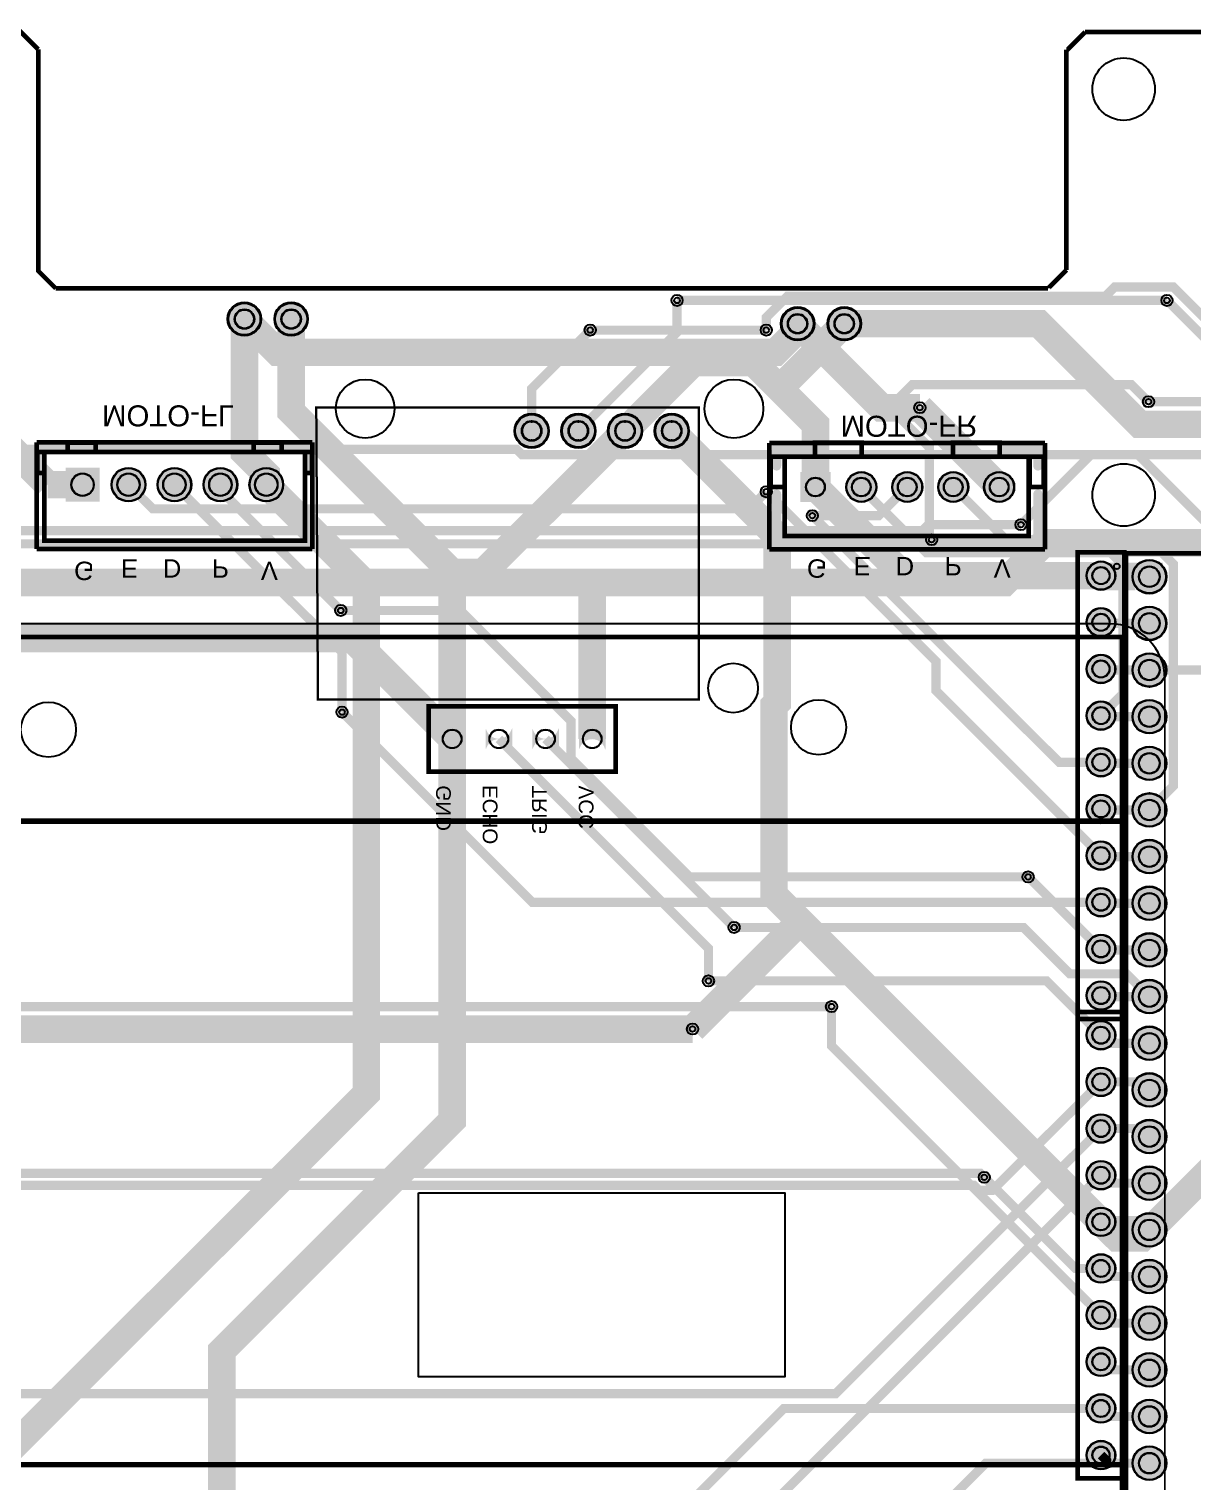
# Model space of a CAD drawing. Header units: millimetres. Extents: x -30 to 143, y -58 to 65.
# Drawn here: x 28.2 to 91.5, y -14 to 65.1 of the extents above; entities that cross this region are included whole.
import ezdxf

# ---------------------------------------------------------------- set-up
doc = ezdxf.new("R2010")
doc.units = ezdxf.units.MM
for name, color, linetype, true_color in [('BoardOutLine', 7, 'Continuous', 0xff00ff), ('BottomLayer', 7, 'Continuous', 0x0000ff), ('BottomSilkLayer', 7, 'Continuous', 0x66cc33), ('BottomSolderMaskLayer', 7, 'Continuous', 0xaa00ff), ('Document', 7, 'Continuous', 0xffffff), ('Hole', 7, 'Continuous', 0x222222), ('Multi-Layer', 7, 'Continuous', 0xc0c0c0), ('TopLayer', 7, 'Continuous', 0xff0000), ('TopSilkLayer', 7, 'Continuous', 0xffcc00), ('TopSolderMaskLayer', 7, 'Continuous', 0x800080)]:
    doc.layers.add(name, color=color, linetype=linetype, true_color=true_color)
doc.styles.get("Standard").update_dxf_attribs({"font": 'arial.ttf'})

msp = doc.modelspace()

# ---------------------------------------------------------------- hatches: boundary and pattern name
at = {"layer": 'BottomSolderMaskLayer'}
for points in [[(38.963, 49.294, 1), (40.791, 49.294, 1)], [(41.503, 49.294, 1), (43.331, 49.294, 1)], [(69.062, 49.04, 1), (70.89, 49.04, 1)], [(71.602, 49.04, 1), (73.43, 49.04, 1)], [(54.566, 43.206, 1), (56.446, 43.206, 1)], [(57.106, 43.206, 1), (58.986, 43.206, 1)], [(59.646, 43.206, 1), (61.526, 43.206, 1)], [(62.186, 43.206, 1), (64.066, 43.206, 1)], [(30.142, 39.352), (31.992, 39.352), (31.992, 41.203), (30.142, 41.203)], [(32.642, 40.277, 1), (34.493, 40.277, 1)], [(35.142, 40.277, 1), (36.992, 40.277, 1)], [(37.642, 40.277, 1), (39.493, 40.277, 1)], [(40.142, 40.277, 1), (41.992, 40.277, 1)], [(70.12, 39.325), (71.77, 39.325), (71.77, 40.975), (70.12, 40.975)], [(72.62, 40.15, 1), (74.27, 40.15, 1)], [(75.12, 40.15, 1), (76.77, 40.15, 1)], [(77.62, 40.15, 1), (79.27, 40.15, 1)], [(80.12, 40.15, 1), (81.77, 40.15, 1)], [(85.699, 35.324, 1), (87.274, 35.324, 1)], [(88.192, 35.267, 1), (90.043, 35.267, 1)], [(85.699, 32.784, 1), (87.274, 32.784, 1)], [(88.192, 32.727, 1), (90.043, 32.727, 1)], [(85.699, 30.244, 1), (87.274, 30.244, 1)], [(88.192, 30.187, 1), (90.043, 30.187, 1)], [(85.699, 27.704, 1), (87.274, 27.704, 1)], [(88.192, 27.647, 1), (90.043, 27.647, 1)], [(51.905, 27.014, -0.785398), (50.455, 27.014), (50.455, 25.854, -0.785398), (51.905, 25.854)], [(54.445, 27.014, -0.785398), (52.995, 27.014), (52.995, 25.854, -0.785398), (54.445, 25.854)], [(56.985, 27.014, -0.785398), (55.535, 27.014), (55.535, 25.854, -0.785398), (56.985, 25.854)], [(59.525, 27.014, -0.785398), (58.075, 27.014), (58.075, 25.854, -0.785398), (59.525, 25.854)], [(85.699, 25.164, 1), (87.274, 25.164, 1)], [(88.192, 25.107, 1), (90.043, 25.107, 1)], [(85.699, 22.624, 1), (87.274, 22.624, 1)], [(88.192, 22.567, 1), (90.043, 22.567, 1)], [(85.699, 20.084, 1), (87.274, 20.084, 1)], [(88.192, 20.027, 1), (90.043, 20.027, 1)], [(85.699, 17.544, 1), (87.274, 17.544, 1)], [(88.192, 17.487, 1), (90.043, 17.487, 1)], [(88.192, 14.947, 1), (90.043, 14.947, 1)], [(85.699, 15.004, 1), (87.274, 15.004, 1)], [(85.699, 12.464, 1), (87.274, 12.464, 1)], [(88.192, 12.407, 1), (90.043, 12.407, 1)], [(85.699, 10.305, 1), (87.274, 10.305, 1)], [(88.192, 9.867, 1), (90.043, 9.867, 1)], [(85.699, 7.765, 1), (87.274, 7.765, 1)], [(88.192, 7.327, 1), (90.043, 7.327, 1)], [(85.699, 5.225, 1), (87.274, 5.225, 1)], [(88.192, 4.787, 1), (90.043, 4.787, 1)], [(85.699, 2.685, 1), (87.274, 2.685, 1)], [(88.192, 2.247, 1), (90.043, 2.247, 1)], [(85.699, 0.145, 1), (87.274, 0.145, 1)], [(88.192, -0.293, 1), (90.043, -0.293, 1)], [(85.699, -2.395, 1), (87.274, -2.395, 1)], [(88.192, -2.833, 1), (90.043, -2.833, 1)], [(85.699, -4.935, 1), (87.274, -4.935, 1)], [(88.192, -5.373, 1), (90.043, -5.373, 1)], [(85.699, -7.475, 1), (87.274, -7.475, 1)], [(88.192, -7.913, 1), (90.043, -7.913, 1)], [(85.699, -10.015, 1), (87.274, -10.015, 1)], [(88.192, -10.453, 1), (90.043, -10.453, 1)], [(85.699, -12.555, 1), (87.274, -12.555, 1)], [(88.192, -12.993, 1), (90.043, -12.993, 1)]]:
    msp.add_hatch(color=256, dxfattribs=at).paths.add_polyline_path(points)
at = {"layer": 'Document'}
for points in [[(30.225, 42.055), (30.225, 42.563), (28.574, 42.563), (28.574, 40.912), (28.955, 40.912), (28.955, 42.055)], [(31.749, 42.055), (31.749, 42.563), (40.385, 42.563), (40.385, 42.055)], [(41.909, 42.055), (41.909, 42.563), (43.56, 42.563), (43.56, 40.912), (43.179, 40.912), (43.179, 42.055)], [(69.083, 41.293), (69.083, 42.059), (70.738, 42.059), (70.761, 42.06), (70.784, 42.064), (70.806, 42.069), (70.828, 42.077), (70.849, 42.086), (70.869, 42.097), (70.887, 42.111), (70.905, 42.125), (70.921, 42.142), (70.936, 42.159), (70.949, 42.178), (70.96, 42.198), (70.969, 42.219), (70.976, 42.241), (70.981, 42.264), (70.985, 42.286), (70.986, 42.309), (70.985, 42.332), (70.981, 42.355), (70.976, 42.377), (70.969, 42.399), (70.96, 42.42), (70.949, 42.44), (70.936, 42.459), (70.921, 42.477), (70.905, 42.493), (70.887, 42.508), (70.869, 42.521), (70.849, 42.532), (70.828, 42.542), (70.806, 42.549), (70.784, 42.554), (70.761, 42.558), (70.738, 42.559), (68.833, 42.559), (68.81, 42.558), (68.787, 42.555), (68.765, 42.55), (68.743, 42.542), (68.722, 42.533), (68.702, 42.522), (68.682, 42.509), (68.665, 42.494), (68.648, 42.478), (68.634, 42.46), (68.621, 42.441), (68.609, 42.421), (68.6, 42.399), (68.593, 42.378), (68.587, 42.355), (68.584, 42.332), (68.583, 42.309), (68.583, 41.293), (68.584, 41.27), (68.588, 41.248), (68.593, 41.225), (68.601, 41.204), (68.61, 41.183), (68.621, 41.163), (68.635, 41.144), (68.649, 41.126), (68.666, 41.11), (68.683, 41.096), (68.702, 41.083), (68.722, 41.072), (68.743, 41.062), (68.765, 41.055), (68.787, 41.05), (68.81, 41.047), (68.833, 41.046), (68.856, 41.047), (68.879, 41.05), (68.901, 41.055), (68.923, 41.062), (68.944, 41.072), (68.964, 41.083), (68.983, 41.096), (69.001, 41.11), (69.017, 41.126), (69.032, 41.144), (69.045, 41.163), (69.056, 41.183), (69.066, 41.204), (69.073, 41.225), (69.078, 41.248), (69.082, 41.27), (69.083, 41.293)], [(83.307, 41.293), (83.307, 42.309), (83.306, 42.332), (83.303, 42.355), (83.298, 42.378), (83.29, 42.399), (83.281, 42.421), (83.27, 42.441), (83.257, 42.46), (83.242, 42.478), (83.226, 42.494), (83.208, 42.509), (83.189, 42.522), (83.169, 42.533), (83.147, 42.542), (83.126, 42.55), (83.103, 42.555), (83.08, 42.558), (83.057, 42.559), (81.152, 42.559), (81.129, 42.558), (81.107, 42.554), (81.084, 42.549), (81.063, 42.542), (81.042, 42.532), (81.022, 42.521), (81.003, 42.508), (80.985, 42.493), (80.969, 42.477), (80.955, 42.459), (80.942, 42.44), (80.931, 42.42), (80.921, 42.399), (80.914, 42.377), (80.909, 42.355), (80.906, 42.332), (80.905, 42.309), (80.906, 42.286), (80.909, 42.264), (80.914, 42.241), (80.921, 42.219), (80.931, 42.198), (80.942, 42.178), (80.955, 42.159), (80.969, 42.142), (80.985, 42.125), (81.003, 42.111), (81.022, 42.097), (81.042, 42.086), (81.063, 42.077), (81.084, 42.069), (81.107, 42.064), (81.129, 42.06), (81.152, 42.059), (82.807, 42.059), (82.807, 41.293), (82.808, 41.27), (82.812, 41.248), (82.817, 41.225), (82.825, 41.204), (82.834, 41.183), (82.845, 41.163), (82.859, 41.144), (82.873, 41.126), (82.89, 41.11), (82.907, 41.096), (82.926, 41.083), (82.946, 41.072), (82.967, 41.062), (82.989, 41.055), (83.012, 41.05), (83.034, 41.047), (83.057, 41.046), (83.08, 41.047), (83.103, 41.05), (83.125, 41.055), (83.147, 41.062), (83.168, 41.072), (83.188, 41.083), (83.207, 41.096), (83.225, 41.11), (83.241, 41.126), (83.256, 41.144), (83.269, 41.163), (83.28, 41.183), (83.29, 41.204), (83.297, 41.225), (83.303, 41.248), (83.306, 41.27), (83.307, 41.293)], [(68.583, 39.769), (68.583, 37.102), (68.584, 37.079), (68.587, 37.056), (68.593, 37.034), (68.6, 37.012), (68.609, 36.991), (68.621, 36.971), (68.634, 36.951), (68.648, 36.934), (68.665, 36.917), (68.682, 36.903), (68.702, 36.89), (68.722, 36.878), (68.743, 36.869), (68.765, 36.862), (68.787, 36.856), (68.81, 36.853), (68.833, 36.852), (83.057, 36.852), (83.08, 36.853), (83.103, 36.856), (83.126, 36.862), (83.147, 36.869), (83.169, 36.878), (83.189, 36.89), (83.208, 36.903), (83.226, 36.917), (83.242, 36.934), (83.257, 36.951), (83.27, 36.971), (83.281, 36.991), (83.29, 37.012), (83.298, 37.034), (83.303, 37.056), (83.306, 37.079), (83.307, 37.102), (83.307, 39.769), (83.306, 39.792), (83.303, 39.815), (83.297, 39.837), (83.29, 39.859), (83.28, 39.88), (83.269, 39.9), (83.256, 39.918), (83.241, 39.936), (83.225, 39.952), (83.207, 39.967), (83.188, 39.98), (83.168, 39.991), (83.147, 40), (83.125, 40.007), (83.103, 40.012), (83.08, 40.016), (83.057, 40.017), (83.034, 40.016), (83.012, 40.012), (82.989, 40.007), (82.967, 40), (82.946, 39.991), (82.926, 39.98), (82.907, 39.967), (82.89, 39.952), (82.873, 39.936), (82.859, 39.918), (82.845, 39.9), (82.834, 39.88), (82.825, 39.859), (82.817, 39.837), (82.812, 39.815), (82.808, 39.792), (82.807, 39.769), (82.807, 37.352), (69.083, 37.352), (69.083, 39.769), (69.082, 39.792), (69.078, 39.815), (69.073, 39.837), (69.066, 39.859), (69.056, 39.88), (69.045, 39.9), (69.032, 39.918), (69.017, 39.936), (69.001, 39.952), (68.983, 39.967), (68.964, 39.98), (68.944, 39.991), (68.923, 40), (68.901, 40.007), (68.879, 40.012), (68.856, 40.016), (68.833, 40.017), (68.81, 40.016), (68.787, 40.012), (68.765, 40.007), (68.743, 40), (68.722, 39.991), (68.702, 39.98), (68.683, 39.967), (68.666, 39.952), (68.649, 39.936), (68.635, 39.918), (68.621, 39.9), (68.61, 39.88), (68.601, 39.859), (68.593, 39.837), (68.588, 39.815), (68.584, 39.792), (68.583, 39.769)]]:
    msp.add_hatch(color=256, dxfattribs=at).paths.add_polyline_path(points)
at = {"layer": 'Multi-Layer'}
for points in [[(39.014, 49.294, 1), (40.741, 49.294, 1)], [(41.554, 49.294, 1), (43.281, 49.294, 1)], [(69.113, 49.04, 1), (70.84, 49.04, 1)], [(71.653, 49.04, 1), (73.38, 49.04, 1)], [(54.617, 43.206, 1), (56.395, 43.206, 1)], [(57.157, 43.206, 1), (58.935, 43.206, 1)], [(59.697, 43.206, 1), (61.475, 43.206, 1)], [(62.237, 43.206, 1), (64.015, 43.206, 1)], [(30.167, 39.377), (31.967, 39.377), (31.967, 41.177), (30.167, 41.177)], [(32.667, 40.277, 1), (34.467, 40.277, 1)], [(35.167, 40.277, 1), (36.967, 40.277, 1)], [(37.667, 40.277, 1), (39.467, 40.277, 1)], [(40.167, 40.277, 1), (41.967, 40.277, 1)], [(70.145, 39.35), (71.745, 39.35), (71.745, 40.95), (70.145, 40.95)], [(72.645, 40.15, 1), (74.245, 40.15, 1)], [(75.145, 40.15, 1), (76.745, 40.15, 1)], [(77.645, 40.15, 1), (79.245, 40.15, 1)], [(80.145, 40.15, 1), (81.745, 40.15, 1)], [(85.724, 35.324, 1), (87.248, 35.324, 1)], [(88.218, 35.267, 1), (90.018, 35.267, 1)], [(85.724, 32.784, 1), (87.248, 32.784, 1)], [(88.218, 32.727, 1), (90.018, 32.727, 1)], [(85.724, 30.244, 1), (87.248, 30.244, 1)], [(88.218, 30.187, 1), (90.018, 30.187, 1)], [(88.218, 27.647, 1), (90.018, 27.647, 1)], [(85.724, 27.704, 1), (87.248, 27.704, 1)], [(51.88, 26.994, -0.785398), (50.48, 26.994), (50.48, 25.874, -0.785398), (51.88, 25.874)], [(54.42, 26.994, -0.785398), (53.02, 26.994), (53.02, 25.874, -0.785398), (54.42, 25.874)], [(56.96, 26.994, -0.785398), (55.56, 26.994), (55.56, 25.874, -0.785398), (56.96, 25.874)], [(59.5, 26.994, -0.785398), (58.1, 26.994), (58.1, 25.874, -0.785398), (59.5, 25.874)], [(85.724, 25.164, 1), (87.248, 25.164, 1)], [(88.218, 25.107, 1), (90.018, 25.107, 1)], [(85.724, 22.624, 1), (87.248, 22.624, 1)], [(88.218, 22.567, 1), (90.018, 22.567, 1)], [(85.724, 20.084, 1), (87.248, 20.084, 1)], [(88.218, 20.027, 1), (90.018, 20.027, 1)], [(85.724, 17.544, 1), (87.248, 17.544, 1)], [(88.218, 17.487, 1), (90.018, 17.487, 1)], [(88.218, 14.947, 1), (90.018, 14.947, 1)], [(85.724, 15.004, 1), (87.248, 15.004, 1)], [(85.724, 12.464, 1), (87.248, 12.464, 1)], [(88.218, 12.407, 1), (90.018, 12.407, 1)], [(85.724, 10.305, 1), (87.248, 10.305, 1)], [(88.218, 9.867, 1), (90.018, 9.867, 1)], [(85.724, 7.765, 1), (87.248, 7.765, 1)], [(88.218, 7.327, 1), (90.018, 7.327, 1)], [(85.724, 5.225, 1), (87.248, 5.225, 1)], [(88.218, 4.787, 1), (90.018, 4.787, 1)], [(85.724, 2.685, 1), (87.248, 2.685, 1)], [(88.218, 2.247, 1), (90.018, 2.247, 1)], [(85.724, 0.145, 1), (87.248, 0.145, 1)], [(88.218, -0.293, 1), (90.018, -0.293, 1)], [(85.724, -2.395, 1), (87.248, -2.395, 1)], [(88.218, -2.833, 1), (90.018, -2.833, 1)], [(85.724, -4.935, 1), (87.248, -4.935, 1)], [(88.218, -5.373, 1), (90.018, -5.373, 1)], [(85.724, -7.475, 1), (87.248, -7.475, 1)], [(88.218, -7.913, 1), (90.018, -7.913, 1)], [(85.724, -10.015, 1), (87.248, -10.015, 1)], [(88.218, -10.453, 1), (90.018, -10.453, 1)], [(85.724, -12.555, 1), (87.248, -12.555, 1)], [(88.218, -12.993, 1), (90.018, -12.993, 1)]]:
    msp.add_hatch(color=256, dxfattribs=at).paths.add_polyline_path(points)
at = {"layer": 'TopSolderMaskLayer'}
for points in [[(38.963, 49.294, 1), (40.791, 49.294, 1)], [(41.503, 49.294, 1), (43.331, 49.294, 1)], [(69.062, 49.04, 1), (70.89, 49.04, 1)], [(71.602, 49.04, 1), (73.43, 49.04, 1)], [(54.566, 43.206, 1), (56.446, 43.206, 1)], [(57.106, 43.206, 1), (58.986, 43.206, 1)], [(59.646, 43.206, 1), (61.526, 43.206, 1)], [(62.186, 43.206, 1), (64.066, 43.206, 1)], [(30.142, 39.352), (31.992, 39.352), (31.992, 41.203), (30.142, 41.203)], [(32.642, 40.277, 1), (34.493, 40.277, 1)], [(35.142, 40.277, 1), (36.992, 40.277, 1)], [(37.642, 40.277, 1), (39.493, 40.277, 1)], [(40.142, 40.277, 1), (41.992, 40.277, 1)], [(70.12, 39.325), (71.77, 39.325), (71.77, 40.975), (70.12, 40.975)], [(72.62, 40.15, 1), (74.27, 40.15, 1)], [(75.12, 40.15, 1), (76.77, 40.15, 1)], [(77.62, 40.15, 1), (79.27, 40.15, 1)], [(80.12, 40.15, 1), (81.77, 40.15, 1)], [(85.699, 35.324, 1), (87.274, 35.324, 1)], [(88.192, 35.267, 1), (90.043, 35.267, 1)], [(85.699, 32.784, 1), (87.274, 32.784, 1)], [(88.192, 32.727, 1), (90.043, 32.727, 1)], [(85.699, 30.244, 1), (87.274, 30.244, 1)], [(88.192, 30.187, 1), (90.043, 30.187, 1)], [(85.699, 27.704, 1), (87.274, 27.704, 1)], [(88.192, 27.647, 1), (90.043, 27.647, 1)], [(51.905, 27.014, -0.785398), (50.455, 27.014), (50.455, 25.854, -0.785398), (51.905, 25.854)], [(54.445, 27.014, -0.785398), (52.995, 27.014), (52.995, 25.854, -0.785398), (54.445, 25.854)], [(56.985, 27.014, -0.785398), (55.535, 27.014), (55.535, 25.854, -0.785398), (56.985, 25.854)], [(59.525, 27.014, -0.785398), (58.075, 27.014), (58.075, 25.854, -0.785398), (59.525, 25.854)], [(85.699, 25.164, 1), (87.274, 25.164, 1)], [(88.192, 25.107, 1), (90.043, 25.107, 1)], [(85.699, 22.624, 1), (87.274, 22.624, 1)], [(88.192, 22.567, 1), (90.043, 22.567, 1)], [(85.699, 20.084, 1), (87.274, 20.084, 1)], [(88.192, 20.027, 1), (90.043, 20.027, 1)], [(85.699, 17.544, 1), (87.274, 17.544, 1)], [(88.192, 17.487, 1), (90.043, 17.487, 1)], [(88.192, 14.947, 1), (90.043, 14.947, 1)], [(85.699, 15.004, 1), (87.274, 15.004, 1)], [(85.699, 12.464, 1), (87.274, 12.464, 1)], [(88.192, 12.407, 1), (90.043, 12.407, 1)], [(85.699, 10.305, 1), (87.274, 10.305, 1)], [(88.192, 9.867, 1), (90.043, 9.867, 1)], [(85.699, 7.765, 1), (87.274, 7.765, 1)], [(88.192, 7.327, 1), (90.043, 7.327, 1)], [(85.699, 5.225, 1), (87.274, 5.225, 1)], [(88.192, 4.787, 1), (90.043, 4.787, 1)], [(85.699, 2.685, 1), (87.274, 2.685, 1)], [(88.192, 2.247, 1), (90.043, 2.247, 1)], [(85.699, 0.145, 1), (87.274, 0.145, 1)], [(88.192, -0.293, 1), (90.043, -0.293, 1)], [(85.699, -2.395, 1), (87.274, -2.395, 1)], [(88.192, -2.833, 1), (90.043, -2.833, 1)], [(85.699, -4.935, 1), (87.274, -4.935, 1)], [(88.192, -5.373, 1), (90.043, -5.373, 1)], [(85.699, -7.475, 1), (87.274, -7.475, 1)], [(88.192, -7.913, 1), (90.043, -7.913, 1)], [(85.699, -10.015, 1), (87.274, -10.015, 1)], [(88.192, -10.453, 1), (90.043, -10.453, 1)], [(85.699, -12.555, 1), (87.274, -12.555, 1)], [(88.192, -12.993, 1), (90.043, -12.993, 1)]]:
    msp.add_hatch(color=256, dxfattribs=at).paths.add_polyline_path(points)

# ---------------------------------------------------------------- linework, layer by layer
at = {"layer": 'BoardOutLine', "const_width": 0.254}
for points in [[(27.646, 64.954), (27.68, 64.954), (28.656, 63.979)], [(84.604, 63.962), (84.666, 63.962), (85.622, 64.918)], [(85.622, 64.918), (123.622, 64.918)], [(28.656, 63.979), (28.656, 51.979)], [(84.604, 51.962), (84.604, 63.962)], [(28.656, 51.979), (28.656, 51.914), (29.61, 50.96)], [(83.61, 50.96), (83.61, 50.968), (84.604, 51.962)], [(29.61, 50.96), (83.61, 50.96)]]:
    msp.add_lwpolyline(points, dxfattribs=at)
at = {"layer": 'BottomLayer'}
for points, const_width in [([(94.967, 31.554), (94.967, 46.496), (90.429, 51.034), (87.226, 51.034), (86.722, 50.53), (69.411, 50.53), (68.273, 49.393), (68.273, 48.691)], 0.5), ([(39.877, 49.294), (39.877, 42.026), (41.067, 40.836), (41.067, 40.277)], 1.5), ([(51.18, 35.496), (42.417, 44.259), (42.417, 49.294)], 1.5), ([(58.046, 43.206), (63.417, 48.577), (63.417, 50.308)], 0.5), ([(95.258, 23.035), (95.258, 24.265), (93.61, 25.913), (93.61, 46.774), (90.076, 50.308)], 0.5), ([(72.516, 49.04), (68.99, 45.514)], 1.5), ([(55.506, 43.206), (55.506, 45.504), (58.693, 48.691)], 0.5), ([(60.586, 43.206), (64.3, 46.92), (67.584, 46.92), (68.99, 45.514)], 1.5), ([(68.99, 45.514), (70.945, 43.559), (70.945, 40.15)], 1.5), ([(77.27, 37.28), (77.149, 37.402), (77.149, 42.314), (75.475, 43.988), (75.475, 44.98), (76.22, 45.725), (88.141, 45.725), (89.072, 44.794)], 0.5), ([(80.945, 40.15), (76.629, 44.466)], 1.5), ([(51.18, 35.496), (52.875, 35.496), (60.586, 43.206)], 1.5), ([(63.126, 43.206), (68.864, 37.468), (68.864, 28.418), (68.693, 28.247), (68.693, 17.938), (70.125, 16.506)], 1.5), ([(29.166, 40.277), (26.757, 42.687), (6.425, 42.687), (0.586, 36.848)], 1.5), ([(93.264, 25.256), (92.9, 25.62), (92.9, 37.514), (88.499, 41.916), (85.946, 41.916), (82.131, 38.101)], 0.5), ([(41.067, 40.277), (46.507, 34.837), (46.507, 7.125), (16.001, -23.381)], 1.5), ([(31.067, 40.277), (29.166, 40.277)], 1.5), ([(36.067, 40.277), (45.187, 31.158), (45.187, 27.893)], 0.5), ([(45.118, 33.428), (38.567, 39.979), (38.567, 40.277)], 0.5), ([(86.486, 35.324), (75.771, 35.324), (70.945, 40.15)], 1.5), ([(73.445, 40.15), (73.445, 40.103), (76.977, 36.572), (87.01, 36.572), (87.676, 35.905), (87.676, 28.894), (86.486, 27.704)], 0.5), ([(78.445, 40.15), (81.315, 37.28), (89.092, 37.28), (90.423, 35.95), (90.423, 23.872), (89.118, 22.567)], 0.5), ([(86.486, 20.084), (77.506, 29.064), (77.506, 30.657), (68.273, 39.89)], 0.5), ([(86.486, 25.164), (84.208, 25.164), (70.779, 38.593)], 0.5), ([(51.18, 35.496), (51.18, 26.434)], 1.5), ([(104.358, 30.187), (104.173, 30.187), (95.124, 21.137), (95.124, 5.671), (88.724, -0.729), (87.36, -0.729), (86.486, 0.145)], 1.5), ([(34.544, -36.05), (38.645, -31.949), (38.645, -6.88), (51.18, 5.655), (51.18, 26.434)], 1.5), ([(53.72, 26.434), (65.125, 15.029), (65.125, 13.262)], 0.5), ([(56.26, 26.434), (66.521, 16.173)], 0.5), ([(86.486, 15.004), (86.44, 15.004), (82.518, 18.926)], 0.5), ([(64.259, 10.64), (70.125, 16.506)], 1.5), ([(70.125, 16.506), (86.486, 0.145)], 1.5), ([(89.118, 12.407), (86.543, 12.407), (86.486, 12.464)], 0.5), ([(86.486, -4.935), (71.823, 9.728), (71.823, 11.864)], 0.5), ([(86.486, -2.395), (85.099, -2.395), (80.136, 2.568)], 0.5), ([(86.486, -10.015), (69.231, -10.015), (42.745, -36.5), (42.745, -38.973), (41.478, -40.241), (40.291, -40.241), (39.519, -41.013), (39.519, -42.173), (40.126, -42.781), (41.445, -42.781), (45.632, -46.968), (45.632, -49.004)], 0.5)]:
    msp.add_lwpolyline(points, dxfattribs=dict(at, const_width=const_width))
at = {"layer": 'BottomSilkLayer', "const_width": 0.254}
for points in [[(28.567, 42.577), (43.567, 42.577)], [(28.567, 36.777), (28.567, 42.577)], [(43.567, 36.777), (43.567, 42.577)], [(68.445, 42.55), (83.445, 42.55)], [(68.445, 36.75), (68.445, 42.55)], [(83.445, 36.75), (83.445, 42.55)], [(28.567, 36.777), (43.567, 36.777)], [(68.445, 36.75), (83.445, 36.75)]]:
    msp.add_lwpolyline(points, dxfattribs=at)
for points in [[(28.614, 40.912), (28.995, 40.912), (28.995, 42.055), (28.614, 42.055), (28.614, 40.912)], [(28.995, 37.229), (43.179, 37.229), (43.179, 42.055), (28.995, 42.055), (28.995, 37.229)], [(30.265, 42.055), (31.789, 42.055), (31.789, 42.563), (30.265, 42.563), (30.265, 42.055)], [(40.385, 42.055), (41.909, 42.055), (41.909, 42.563), (40.385, 42.563), (40.385, 42.055)], [(43.179, 40.912), (43.56, 40.912), (43.56, 42.055), (43.179, 42.055), (43.179, 40.912)], [(68.519, 40.15), (69.281, 40.15), (69.281, 41.801), (68.519, 41.801), (68.519, 40.15)], [(69.281, 37.483), (82.549, 37.483), (82.549, 41.801), (69.281, 41.801), (69.281, 37.483)], [(70.932, 41.801), (73.472, 41.801), (73.472, 42.563), (70.932, 42.563), (70.932, 41.801)], [(78.432, 41.801), (80.972, 41.801), (80.972, 42.563), (78.432, 42.563), (78.432, 41.801)], [(82.609, 40.15), (83.371, 40.15), (83.371, 41.801), (82.609, 41.801), (82.609, 40.15)], [(87.629, 21.989), (12.629, 21.989), (12.629, 31.989), (87.629, 31.989), (87.629, 21.989)], [(87.629, -13.063), (12.629, -13.063), (12.629, 21.937), (87.629, 21.937), (87.629, -13.063)], [(87.629, -23.096), (12.629, -23.096), (12.629, -13.096), (87.629, -13.096), (87.629, -23.096)]]:
    msp.add_lwpolyline(points, close=True, dxfattribs=at)
at = {"layer": 'BottomSolderMaskLayer'}
for points in [[(55.532, 43.735), (55.479, 43.735)], [(58.072, 43.735), (58.019, 43.735)], [(60.612, 43.735), (60.559, 43.735)], [(63.152, 43.735), (63.099, 43.735)], [(55.532, 42.678), (55.479, 42.678)], [(58.072, 42.678), (58.019, 42.678)], [(60.612, 42.678), (60.559, 42.678)], [(63.152, 42.678), (63.099, 42.678)]]:
    msp.add_lwpolyline(points, close=True, dxfattribs=at)
for centre, radius in [((39.877, 49.294), 0.914), ((39.877, 49.294), 0.538), ((42.417, 49.294), 0.914), ((42.417, 49.294), 0.538), ((69.976, 49.04), 0.914), ((72.516, 49.04), 0.914), ((69.976, 49.04), 0.538), ((72.516, 49.04), 0.538), ((55.506, 43.206), 0.94), ((58.046, 43.206), 0.94), ((60.586, 43.206), 0.94), ((63.126, 43.206), 0.94), ((33.567, 40.277), 0.925), ((36.067, 40.277), 0.925), ((38.567, 40.277), 0.925), ((41.067, 40.277), 0.925), ((31.067, 40.277), 0.617), ((33.567, 40.277), 0.617), ((36.067, 40.277), 0.617), ((38.567, 40.277), 0.617), ((41.067, 40.277), 0.617), ((70.945, 40.15), 0.516), ((73.445, 40.15), 0.825), ((73.445, 40.15), 0.516), ((75.945, 40.15), 0.825), ((75.945, 40.15), 0.516), ((78.445, 40.15), 0.825), ((78.445, 40.15), 0.516), ((80.945, 40.15), 0.825), ((80.945, 40.15), 0.516), ((86.486, 35.324), 0.787), ((86.486, 35.324), 0.472), ((89.118, 35.267), 0.925), ((89.118, 35.267), 0.566), ((86.486, 32.784), 0.787), ((86.486, 32.784), 0.472), ((89.118, 32.727), 0.925), ((89.118, 32.727), 0.566), ((86.486, 30.244), 0.787), ((89.118, 30.187), 0.925), ((86.486, 30.244), 0.472), ((89.118, 30.187), 0.566), ((86.486, 27.704), 0.787), ((89.118, 27.647), 0.925), ((86.486, 27.704), 0.472), ((89.118, 27.647), 0.566), ((51.18, 26.434), 0.51), ((53.72, 26.434), 0.51), ((56.26, 26.434), 0.51), ((58.8, 26.434), 0.51), ((86.486, 25.164), 0.787), ((86.486, 25.164), 0.472), ((89.118, 25.107), 0.925), ((89.118, 25.107), 0.566), ((86.486, 22.624), 0.787), ((86.486, 22.624), 0.472), ((89.118, 22.567), 0.925), ((89.118, 22.567), 0.566), ((86.486, 20.084), 0.787), ((89.118, 20.027), 0.925), ((89.118, 20.027), 0.566), ((86.486, 20.084), 0.472), ((86.486, 17.544), 0.787), ((89.118, 17.487), 0.925), ((86.486, 17.544), 0.472), ((89.118, 17.487), 0.566), ((89.118, 14.947), 0.925), ((86.486, 15.004), 0.787), ((86.486, 15.004), 0.472), ((89.118, 14.947), 0.566), ((86.486, 12.464), 0.787), ((86.486, 12.464), 0.472), ((89.118, 12.407), 0.925), ((89.118, 12.407), 0.566), ((86.486, 10.305), 0.787), ((86.486, 10.305), 0.472), ((89.118, 9.867), 0.925), ((89.118, 9.867), 0.566), ((86.486, 7.765), 0.787), ((86.486, 7.765), 0.472), ((89.118, 7.327), 0.925), ((89.118, 7.327), 0.566), ((86.486, 5.225), 0.787), ((86.486, 5.225), 0.472), ((89.118, 4.787), 0.925), ((89.118, 4.787), 0.566), ((86.486, 2.685), 0.787), ((89.118, 2.247), 0.925), ((86.486, 2.685), 0.472), ((89.118, 2.247), 0.566), ((86.486, 0.145), 0.787), ((86.486, 0.145), 0.472), ((89.118, -0.293), 0.925), ((89.118, -0.293), 0.566), ((86.486, -2.395), 0.787), ((86.486, -2.395), 0.472), ((89.118, -2.833), 0.925), ((89.118, -2.833), 0.566), ((86.486, -4.935), 0.787), ((86.486, -4.935), 0.472), ((89.118, -5.373), 0.925), ((89.118, -5.373), 0.566), ((86.486, -7.475), 0.787), ((86.486, -7.475), 0.472), ((89.118, -7.913), 0.925), ((89.118, -7.913), 0.566), ((86.486, -10.015), 0.787), ((86.486, -10.015), 0.472), ((89.118, -10.453), 0.925), ((89.118, -10.453), 0.566), ((86.486, -12.555), 0.787), ((86.486, -12.555), 0.472), ((89.118, -12.993), 0.925), ((89.118, -12.993), 0.566)]:
    msp.add_circle(centre, radius, dxfattribs=at)
for centre, start, end in [((55.479, 43.206), 90, 270), ((55.532, 43.206), 270, 90), ((58.019, 43.206), 90, 270), ((58.072, 43.206), 270, 90), ((60.559, 43.206), 90, 270), ((60.612, 43.206), 270, 90), ((63.099, 43.206), 90, 270), ((63.152, 43.206), 270, 90)]:
    msp.add_arc(centre, 0.529, start, end, dxfattribs=at)
at = {"layer": 'Hole'}
for centre in [(63.417, 50.308), (90.076, 50.308), (58.693, 48.691), (68.273, 48.691), (76.629, 44.466), (89.072, 44.793), (68.273, 39.89), (70.779, 38.593), (82.131, 38.101), (77.271, 37.28), (45.118, 33.428), (45.187, 27.893), (82.518, 18.926), (66.521, 16.173), (65.125, 13.262), (71.823, 11.864), (64.259, 10.64), (80.136, 2.568)]:
    msp.add_circle(centre, 0.153, dxfattribs=at)
at = {"layer": 'Multi-Layer'}
for points in [[(55.531, 43.706), (55.481, 43.706)], [(58.071, 43.706), (58.021, 43.706)], [(60.611, 43.706), (60.561, 43.706)], [(63.151, 43.706), (63.101, 43.706)], [(55.531, 42.706), (55.481, 42.706)], [(58.071, 42.706), (58.021, 42.706)], [(60.611, 42.706), (60.561, 42.706)], [(63.151, 42.706), (63.101, 42.706)], [(49.339, 1.733), (69.278, 1.733), (69.278, -8.3), (49.339, -8.3), (49.339, 1.733)]]:
    msp.add_lwpolyline(points, close=True, dxfattribs=at)
for centre, radius in [((87.721, 61.81), 1.7), ((39.877, 49.294), 0.864), ((42.417, 49.294), 0.864), ((63.417, 50.308), 0.305), ((69.976, 49.04), 0.864), ((72.516, 49.04), 0.864), ((90.076, 50.308), 0.305), ((39.877, 49.294), 0.508), ((42.417, 49.294), 0.508), ((69.976, 49.04), 0.508), ((72.516, 49.04), 0.508), ((58.693, 48.691), 0.305), ((68.273, 48.691), 0.305), ((46.446, 44.411), 1.6), ((66.512, 44.411), 1.6), ((89.072, 44.793), 0.305), ((76.629, 44.466), 0.305), ((55.506, 43.206), 0.889), ((58.046, 43.206), 0.889), ((60.586, 43.206), 0.889), ((63.126, 43.206), 0.889), ((33.567, 40.277), 0.9), ((36.067, 40.277), 0.9), ((38.567, 40.277), 0.9), ((41.067, 40.277), 0.9), ((87.721, 39.712), 1.7), ((31.067, 40.277), 0.6), ((33.567, 40.277), 0.6), ((36.067, 40.277), 0.6), ((38.567, 40.277), 0.6), ((41.067, 40.277), 0.6), ((70.945, 40.15), 0.5), ((73.445, 40.15), 0.8), ((73.445, 40.15), 0.5), ((75.945, 40.15), 0.8), ((75.945, 40.15), 0.5), ((78.445, 40.15), 0.8), ((78.445, 40.15), 0.5), ((80.945, 40.15), 0.8), ((80.945, 40.15), 0.5), ((68.273, 39.89), 0.305), ((70.779, 38.593), 0.305), ((82.131, 38.101), 0.305), ((77.271, 37.28), 0.305), ((86.486, 35.324), 0.762), ((86.486, 35.324), 0.457), ((89.118, 35.267), 0.9), ((89.118, 35.267), 0.55), ((45.118, 33.428), 0.305), ((86.486, 32.784), 0.762), ((86.486, 32.784), 0.457), ((89.118, 32.727), 0.9), ((89.118, 32.727), 0.55), ((86.486, 30.244), 0.762), ((89.118, 30.187), 0.9), ((66.464, 29.206), 1.35), ((86.486, 30.244), 0.457), ((89.118, 30.187), 0.55), ((71.119, 27.069), 1.5), ((89.118, 27.647), 0.9), ((29.209, 26.942), 1.5), ((45.187, 27.893), 0.305), ((86.486, 27.704), 0.762), ((86.486, 27.704), 0.457), ((89.118, 27.647), 0.55), ((51.18, 26.434), 0.5), ((53.72, 26.434), 0.5), ((56.26, 26.434), 0.5), ((58.8, 26.434), 0.5), ((86.486, 25.164), 0.762), ((86.486, 25.164), 0.457), ((89.118, 25.107), 0.9), ((89.118, 25.107), 0.55), ((86.486, 22.624), 0.762), ((86.486, 22.624), 0.457), ((89.118, 22.567), 0.9), ((89.118, 22.567), 0.55), ((86.486, 20.084), 0.762), ((89.118, 20.027), 0.9), ((89.118, 20.027), 0.55), ((86.486, 20.084), 0.457), ((82.518, 18.926), 0.305), ((86.486, 17.544), 0.762), ((89.118, 17.487), 0.9), ((86.486, 17.544), 0.457), ((89.118, 17.487), 0.55), ((66.521, 16.173), 0.305), ((89.118, 14.947), 0.9), ((86.486, 15.004), 0.762), ((86.486, 15.004), 0.457), ((89.118, 14.947), 0.55), ((65.125, 13.262), 0.305), ((86.486, 12.464), 0.762), ((86.486, 12.464), 0.457), ((89.118, 12.407), 0.9), ((89.118, 12.407), 0.55), ((71.823, 11.864), 0.305), ((64.259, 10.64), 0.305), ((86.486, 10.305), 0.762), ((86.486, 10.305), 0.457), ((89.118, 9.867), 0.9), ((89.118, 9.867), 0.55), ((86.486, 7.765), 0.762), ((86.486, 7.765), 0.457), ((89.118, 7.327), 0.9), ((89.118, 7.327), 0.55), ((86.486, 5.225), 0.762), ((86.486, 5.225), 0.457), ((89.118, 4.787), 0.9), ((89.118, 4.787), 0.55), ((86.486, 2.685), 0.762), ((80.136, 2.568), 0.305), ((86.486, 2.685), 0.457), ((89.118, 2.247), 0.9), ((89.118, 2.247), 0.55), ((86.486, 0.145), 0.762), ((86.486, 0.145), 0.457), ((89.118, -0.293), 0.9), ((89.118, -0.293), 0.55), ((86.486, -2.395), 0.762), ((86.486, -2.395), 0.457), ((89.118, -2.833), 0.9), ((89.118, -2.833), 0.55), ((86.486, -4.935), 0.762), ((86.486, -4.935), 0.457), ((89.118, -5.373), 0.9), ((89.118, -5.373), 0.55), ((86.486, -7.475), 0.762), ((86.486, -7.475), 0.457), ((89.118, -7.913), 0.9), ((89.118, -7.913), 0.55), ((86.486, -10.015), 0.762), ((86.486, -10.015), 0.457), ((89.118, -10.453), 0.9), ((89.118, -10.453), 0.55), ((86.486, -12.555), 0.762), ((86.486, -12.555), 0.457), ((89.118, -12.993), 0.9), ((89.118, -12.993), 0.55)]:
    msp.add_circle(centre, radius, dxfattribs=at)
for centre, start, end in [((55.481, 43.206), 90, 270), ((55.531, 43.206), 270, 90), ((58.021, 43.206), 90, 270), ((58.071, 43.206), 270, 90), ((60.561, 43.206), 90, 270), ((60.611, 43.206), 270, 90), ((63.101, 43.206), 90, 270), ((63.151, 43.206), 270, 90)]:
    msp.add_arc(centre, 0.5, start, end, dxfattribs=at)
at = {"layer": 'TopLayer'}
for points, const_width in [([(39.877, 49.294), (41.689, 47.482), (68.774, 47.482), (69.976, 48.684), (69.976, 49.04)], 1.5), ([(90.076, 50.308), (63.417, 50.308)], 0.5), ([(69.976, 49.04), (74.55, 44.466), (76.629, 44.466)], 1.5), ([(72.516, 49.04), (83.116, 49.04), (88.596, 43.56), (102.043, 43.56), (109.397, 36.207), (109.397, 30.956), (114.775, 25.578)], 1.5), ([(68.273, 48.691), (58.693, 48.691)], 0.5), ([(117.315, 25.578), (116.045, 26.848), (116.045, 31.191), (102.442, 44.794), (89.072, 44.794)], 0.5), ([(106.933, 20.084), (108.102, 21.253), (108.102, 35.811), (102.001, 41.912), (54.972, 41.912), (54.682, 42.202), (10.94, 42.202), (5.586, 36.848)], 0.5), ([(33.567, 40.277), (34.88, 38.965), (67.348, 38.965), (68.273, 39.89)], 0.5), ([(75.945, 40.15), (74.389, 38.594), (70.779, 38.594), (70.779, 38.593)], 0.5), ([(82.131, 38.101), (77.089, 38.101), (76.76, 37.773), (15.799, 37.773), (14.23, 39.342), (9.764, 39.342)], 0.5), ([(77.27, 37.28), (77.046, 37.056), (15.592, 37.056), (14.569, 38.078), (9.529, 38.078), (9.382, 37.932), (9.382, 36.42), (8.46, 35.498), (4.436, 35.498), (3.086, 36.848)], 0.5), ([(0.586, 36.848), (5.529, 31.906), (45.708, 31.906), (51.18, 26.434)], 1.5), ([(12.387, 36.848), (14.285, 34.95), (58.8, 34.95)], 1.5), ([(58.8, 34.95), (81.236, 34.95), (83.394, 37.108), (102.517, 37.108), (104.358, 35.267)], 1.5), ([(58.8, 26.434), (58.8, 34.95)], 1.5), ([(89.118, 35.267), (89.112, 35.272), (89.112, 35.273), (86.538, 35.273), (86.486, 35.324)], 1.5), ([(82.518, 18.926), (64.101, 18.926), (57.646, 25.381), (57.646, 27.418), (51.636, 33.428), (45.118, 33.428)], 0.5), ([(89.118, 32.727), (86.543, 32.727), (86.486, 32.784)], 0.5), ([(86.486, 30.244), (86.543, 30.187), (89.118, 30.187)], 0.5), ([(89.118, 30.187), (94.318, 30.187)], 0.5), ([(86.486, 17.544), (55.535, 17.544), (45.187, 27.893)], 0.5), ([(89.118, 27.647), (86.543, 27.647), (86.486, 27.704)], 0.5), ([(86.486, 25.164), (86.543, 25.107), (89.118, 25.107)], 0.5), ([(89.118, 22.567), (86.543, 22.567), (86.486, 22.624)], 0.5), ([(89.118, 20.027), (86.543, 20.027), (86.486, 20.084)], 0.5), ([(89.118, 17.487), (86.543, 17.487), (86.486, 17.544)], 0.5), ([(89.118, 12.407), (87.882, 13.643), (84.797, 13.643), (82.267, 16.173), (66.521, 16.173)], 0.5), ([(89.118, 14.947), (86.543, 14.947), (86.486, 15.004)], 0.5), ([(65.125, 13.262), (83.529, 13.262), (86.486, 10.305)], 0.5), ([(-27.306, 5.337), (-20.778, 11.864), (71.823, 11.864)], 0.5), ([(64.259, 10.64), (-14.382, 10.64), (-27.306, -2.283)], 1.5), ([(89.118, 9.867), (86.924, 9.867), (86.486, 10.305)], 0.5), ([(-19.721, -10.961), (-6.624, 2.136), (79.566, 2.136), (79.842, 1.86), (80.581, 1.86), (86.486, 7.765)], 0.5), ([(86.486, 7.765), (88.68, 7.765), (89.118, 7.327)], 0.5), ([(-17.181, -10.961), (-15.434, -9.213), (72.048, -9.213), (86.486, 5.225)], 0.5), ([(86.486, 5.225), (88.68, 5.225), (89.118, 4.787)], 0.5), ([(80.136, 2.568), (79.914, 2.79), (-15.163, 2.79), (-17.276, 0.677), (-22.273, 0.677)], 0.5), ([(52.85, -30.081), (52.85, -29.115), (63.925, -18.04), (65.761, -18.04), (86.486, 2.685)], 0.5), ([(89.118, 2.247), (86.924, 2.247), (86.486, 2.685)], 0.5), ([(89.118, -0.293), (86.924, -0.293), (86.486, 0.145)], 1.5), ([(89.118, -2.833), (86.924, -2.833), (86.486, -2.395)], 0.5), ([(89.118, -5.373), (86.924, -5.373), (86.486, -4.935)], 0.5), ([(89.118, -7.913), (86.924, -7.913), (86.486, -7.475)], 0.5), ([(89.118, -10.453), (86.924, -10.453), (86.486, -10.015)], 0.5), ([(87.044, -12.993), (86.924, -12.993), (86.486, -12.555)], 0.5), ([(87.044, -12.993), (80.215, -12.993), (68.227, -24.982), (61.981, -24.982)], 0.5), ([(89.118, -12.993), (87.044, -12.993)], 0.5)]:
    msp.add_lwpolyline(points, dxfattribs=dict(at, const_width=const_width))
at = {"layer": 'TopSilkLayer'}
for points, const_width in [([(43.785, 44.476), (64.596, 44.476), (64.596, 28.576), (43.876, 28.576), (43.785, 44.476)], 0.127), ([(85.216, 11.194), (85.216, 36.594), (87.756, 36.594), (87.756, 11.194), (85.216, 11.194)], 0.254), ([(60.07, 24.656), (49.91, 24.656), (49.91, 28.212), (60.07, 28.212), (60.07, 24.656)], 0.254), ([(85.216, -13.825), (85.216, 11.575), (87.756, 11.575), (87.756, -13.825), (85.216, -13.825)], 0.254)]:
    msp.add_lwpolyline(points, close=True, dxfattribs=dict(at, const_width=const_width))
for points, const_width in [([(105.628, 36.537), (105.628, -24.423), (87.848, -24.423), (87.848, 36.537), (105.613, 36.537)], 0.254), ([(7.964, 32.706), (86.964, 32.706)], 0.1), ([(89.964, 29.706), (89.964, -20.294)], 0.1)]:
    msp.add_lwpolyline(points, dxfattribs=dict(at, const_width=const_width))
msp.add_circle((87.35, 35.834), 0.15, dxfattribs=at)
msp.add_arc((86.964, 29.706), 3, 360, 90, dxfattribs=at)
at = {"layer": 'TopSolderMaskLayer'}
for points in [[(55.532, 43.735), (55.479, 43.735)], [(58.072, 43.735), (58.019, 43.735)], [(60.612, 43.735), (60.559, 43.735)], [(63.152, 43.735), (63.099, 43.735)], [(55.532, 42.678), (55.479, 42.678)], [(58.072, 42.678), (58.019, 42.678)], [(60.612, 42.678), (60.559, 42.678)], [(63.152, 42.678), (63.099, 42.678)]]:
    msp.add_lwpolyline(points, close=True, dxfattribs=at)
for centre, radius in [((39.877, 49.294), 0.914), ((39.877, 49.294), 0.538), ((42.417, 49.294), 0.914), ((42.417, 49.294), 0.538), ((69.976, 49.04), 0.914), ((72.516, 49.04), 0.914), ((69.976, 49.04), 0.538), ((72.516, 49.04), 0.538), ((55.506, 43.206), 0.94), ((58.046, 43.206), 0.94), ((60.586, 43.206), 0.94), ((63.126, 43.206), 0.94), ((33.567, 40.277), 0.925), ((36.067, 40.277), 0.925), ((38.567, 40.277), 0.925), ((41.067, 40.277), 0.925), ((31.067, 40.277), 0.617), ((33.567, 40.277), 0.617), ((36.067, 40.277), 0.617), ((38.567, 40.277), 0.617), ((41.067, 40.277), 0.617), ((70.945, 40.15), 0.516), ((73.445, 40.15), 0.825), ((73.445, 40.15), 0.516), ((75.945, 40.15), 0.825), ((75.945, 40.15), 0.516), ((78.445, 40.15), 0.825), ((78.445, 40.15), 0.516), ((80.945, 40.15), 0.825), ((80.945, 40.15), 0.516), ((86.486, 35.324), 0.787), ((86.486, 35.324), 0.472), ((89.118, 35.267), 0.925), ((89.118, 35.267), 0.566), ((86.486, 32.784), 0.787), ((86.486, 32.784), 0.472), ((89.118, 32.727), 0.925), ((89.118, 32.727), 0.566), ((86.486, 30.244), 0.787), ((89.118, 30.187), 0.925), ((86.486, 30.244), 0.472), ((89.118, 30.187), 0.566), ((86.486, 27.704), 0.787), ((89.118, 27.647), 0.925), ((86.486, 27.704), 0.472), ((89.118, 27.647), 0.566), ((51.18, 26.434), 0.51), ((53.72, 26.434), 0.51), ((56.26, 26.434), 0.51), ((58.8, 26.434), 0.51), ((86.486, 25.164), 0.787), ((86.486, 25.164), 0.472), ((89.118, 25.107), 0.925), ((89.118, 25.107), 0.566), ((86.486, 22.624), 0.787), ((86.486, 22.624), 0.472), ((89.118, 22.567), 0.925), ((89.118, 22.567), 0.566), ((86.486, 20.084), 0.787), ((89.118, 20.027), 0.925), ((89.118, 20.027), 0.566), ((86.486, 20.084), 0.472), ((86.486, 17.544), 0.787), ((89.118, 17.487), 0.925), ((86.486, 17.544), 0.472), ((89.118, 17.487), 0.566), ((89.118, 14.947), 0.925), ((86.486, 15.004), 0.787), ((86.486, 15.004), 0.472), ((89.118, 14.947), 0.566), ((86.486, 12.464), 0.787), ((86.486, 12.464), 0.472), ((89.118, 12.407), 0.925), ((89.118, 12.407), 0.566), ((86.486, 10.305), 0.787), ((86.486, 10.305), 0.472), ((89.118, 9.867), 0.925), ((89.118, 9.867), 0.566), ((86.486, 7.765), 0.787), ((86.486, 7.765), 0.472), ((89.118, 7.327), 0.925), ((89.118, 7.327), 0.566), ((86.486, 5.225), 0.787), ((86.486, 5.225), 0.472), ((89.118, 4.787), 0.925), ((89.118, 4.787), 0.566), ((86.486, 2.685), 0.787), ((89.118, 2.247), 0.925), ((86.486, 2.685), 0.472), ((89.118, 2.247), 0.566), ((86.486, 0.145), 0.787), ((86.486, 0.145), 0.472), ((89.118, -0.293), 0.925), ((89.118, -0.293), 0.566), ((86.486, -2.395), 0.787), ((86.486, -2.395), 0.472), ((89.118, -2.833), 0.925), ((89.118, -2.833), 0.566), ((86.486, -4.935), 0.787), ((86.486, -4.935), 0.472), ((89.118, -5.373), 0.925), ((89.118, -5.373), 0.566), ((86.486, -7.475), 0.787), ((86.486, -7.475), 0.472), ((89.118, -7.913), 0.925), ((89.118, -7.913), 0.566), ((86.486, -10.015), 0.787), ((86.486, -10.015), 0.472), ((89.118, -10.453), 0.925), ((89.118, -10.453), 0.566), ((86.486, -12.555), 0.787), ((86.486, -12.555), 0.472), ((89.118, -12.993), 0.925), ((89.118, -12.993), 0.566)]:
    msp.add_circle(centre, radius, dxfattribs=at)
for centre, start, end in [((55.479, 43.206), 90, 270), ((55.532, 43.206), 270, 90), ((58.019, 43.206), 90, 270), ((58.072, 43.206), 270, 90), ((60.559, 43.206), 90, 270), ((60.612, 43.206), 270, 90), ((63.099, 43.206), 90, 270), ((63.152, 43.206), 270, 90)]:
    msp.add_arc(centre, 0.529, start, end, dxfattribs=at)

# ---------------------------------------------------------------- texts
at = {"layer": 'BottomSilkLayer', "text_generation_flag": 2}
for s, height, rotation, p in [('MOTO-FL', 1.143, 180, (32.13, 44.595)), ('MOTO-FR', 1.143, 180, (72.313, 44.029)), ('G', 1, 180, (30.606, 36.086)), ('E', 1, 180, (33.146, 36.213)), ('D', 1, 180, (35.432, 36.213)), ('P', 1, 180, (38.099, 36.213)), ('V', 1, 180, (40.766, 36.086)), ('G', 1, 180, (70.484, 36.213)), ('E', 1, 180, (73.024, 36.34)), ('D', 1, 180, (75.31, 36.34)), ('P', 1, 180, (77.977, 36.34)), ('V', 1, 180, (80.644, 36.213)), ('GND', 0.8001, 90, (51.106, 23.907)), ('ECHO', 0.8001, 90, (53.646, 23.93)), ('TRIG', 0.8001, 90, (56.331, 23.894)), ('VCC', 0.8001, 90, (58.871, 23.894))]:
    msp.add_text(s, height=height, rotation=rotation, dxfattribs=at).set_placement(p)

doc.saveas('drawing.dxf')
